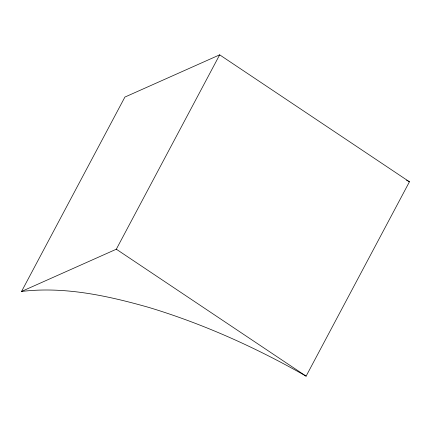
<?xml version="1.0" encoding="UTF-8"?>
<svg xmlns="http://www.w3.org/2000/svg" width="431" height="431" viewBox="0 0 431 431"><rect width="100%" height="100%" fill="white"/><g stroke="black" fill="none" stroke-linecap="round" stroke-linejoin="round"><path stroke-width="0.65" d="M21.55 291.448L124.898 97.072L219.67 54.839L409.45 181.785L306.102 376.161C256.37 347.817 203.874 324.096 149.045 307.486C107.804 295.779 64.618 286.27 21.55 291.448L116.322 249.215L219.67 54.839M406.508 180.163L409.45 181.785M116.322 249.215L306.102 376.161"/></g></svg>
